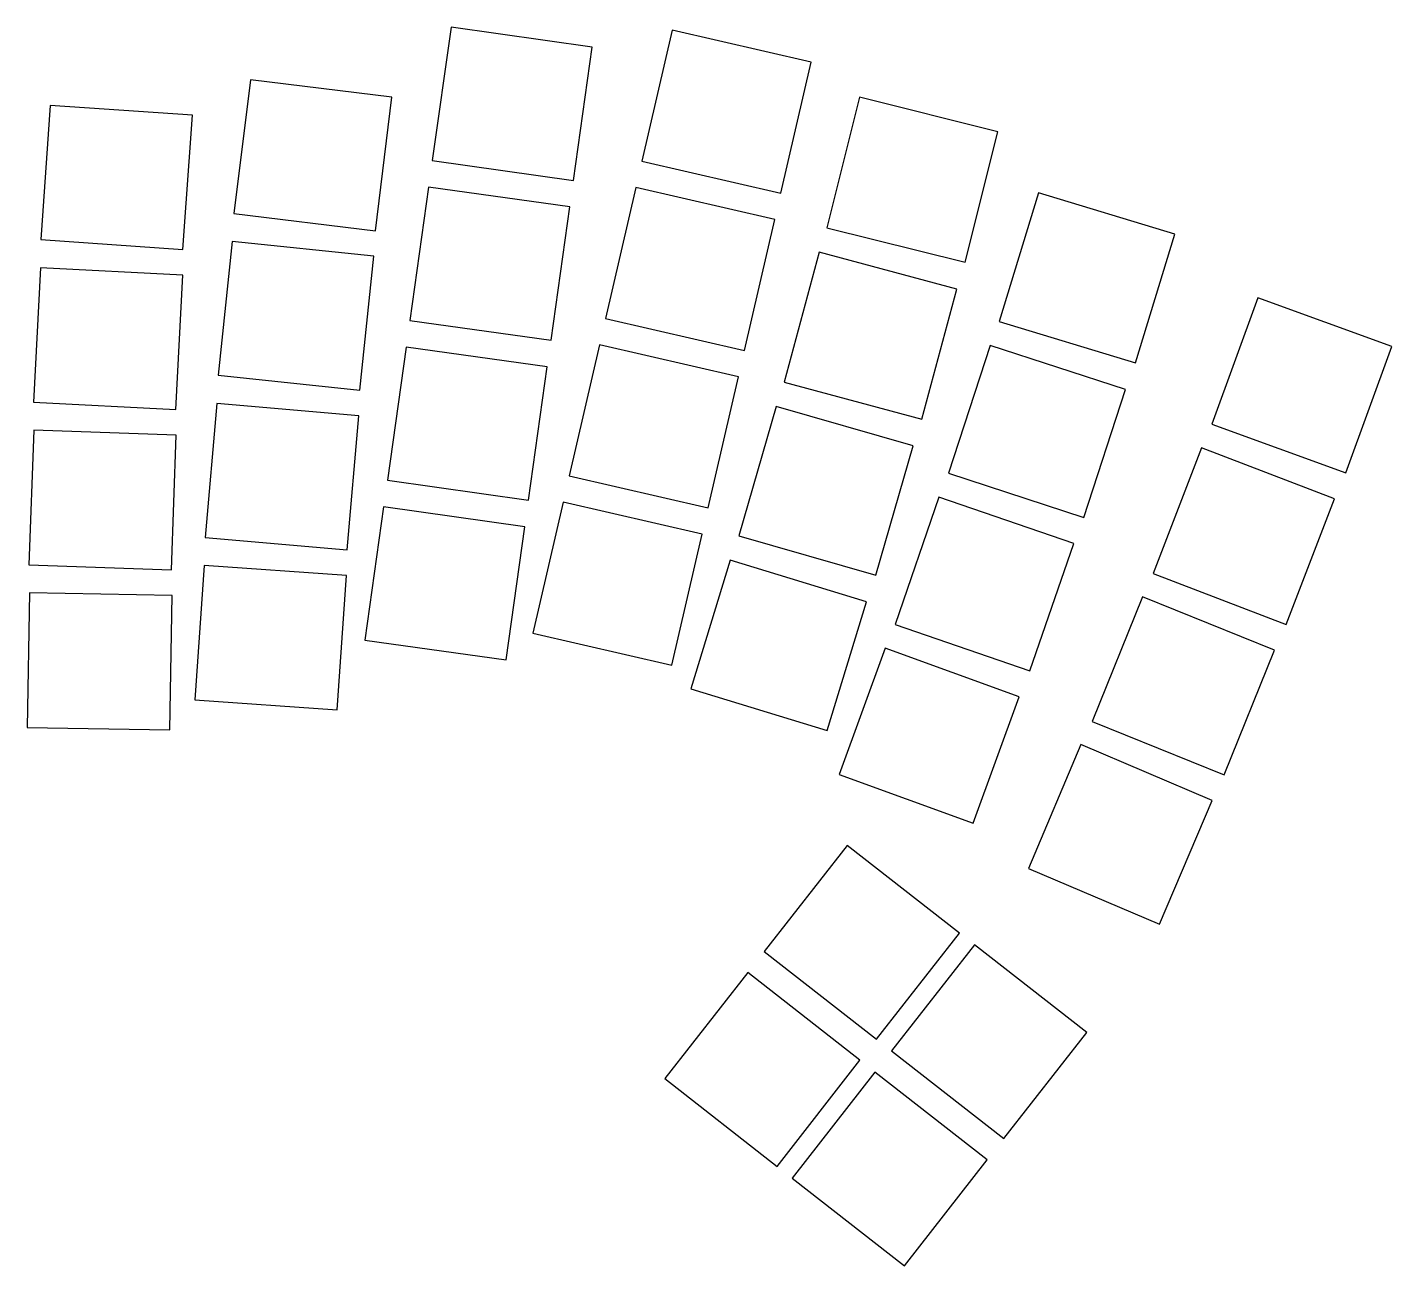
# Model space of a CAD drawing. Header units: millimetres. Extents: x -9 to 163, y -76 to 80.
import ezdxf

# ---------------------------------------------------------------- set-up
doc = ezdxf.new("R2010")
doc.units = ezdxf.units.MM

msp = doc.modelspace()

# ---------------------------------------------------------------- linework, layer by layer
for p, q in [((44.38, 80.13), (42.01, 63.3)), ((62.2, 77.63), (44.38, 80.13)), ((72.31, 79.76), (68.48, 63.2)), ((89.84, 75.71), (72.31, 79.76)), ((59.84, 60.79), (62.2, 77.63)), ((86.02, 59.15), (89.84, 75.71)), ((19.04, 73.49), (16.96, 56.62)), ((36.9, 71.3), (19.04, 73.49)), ((34.83, 54.43), (36.9, 71.3)), ((95.96, 71.29), (91.85, 54.79)), ((113.42, 66.93), (95.96, 71.29)), ((-6.25, 70.26), (-7.44, 53.31)), ((11.71, 69.01), (-6.25, 70.26)), ((10.52, 52.05), (11.71, 69.01)), ((109.31, 50.44), (113.42, 66.93)), ((42.01, 63.3), (59.84, 60.79)), ((68.48, 63.2), (86.02, 59.15)), ((41.54, 59.93), (39.17, 43.1)), ((59.36, 57.43), (41.54, 59.93)), ((67.72, 59.88), (63.89, 43.32)), ((85.26, 55.84), (67.72, 59.88)), ((118.57, 59.23), (113.6, 42.97)), ((135.78, 53.97), (118.57, 59.23)), ((57, 40.59), (59.36, 57.43)), ((16.96, 56.62), (34.83, 54.43)), ((81.43, 39.27), (85.26, 55.84)), ((91.85, 54.79), (109.31, 50.44)), ((130.81, 37.71), (135.78, 53.97)), ((-7.44, 53.31), (10.52, 52.05)), ((16.74, 53.07), (14.96, 36.16)), ((34.64, 51.19), (16.74, 53.07)), ((32.86, 34.28), (34.64, 51.19)), ((90.86, 51.7), (86.46, 35.28)), ((108.25, 47.04), (90.86, 51.7)), ((-7.47, 49.74), (-8.36, 32.77)), ((10.5, 48.8), (-7.47, 49.74)), ((9.61, 31.83), (10.5, 48.8)), ((103.85, 30.62), (108.25, 47.04)), ((146.27, 45.94), (140.46, 29.96)), ((163.19, 39.78), (146.27, 45.94)), ((39.17, 43.1), (57, 40.59)), ((63.89, 43.32), (81.43, 39.27)), ((113.6, 42.97), (130.81, 37.71)), ((38.7, 39.73), (36.33, 22.9)), ((56.52, 37.22), (38.7, 39.73)), ((63.13, 40.01), (59.3, 23.44)), ((80.67, 35.96), (63.13, 40.01)), ((112.45, 39.93), (107.2, 23.77)), ((129.57, 34.37), (112.45, 39.93)), ((157.37, 23.81), (163.19, 39.78)), ((54.16, 20.39), (56.52, 37.22)), ((14.96, 36.16), (32.86, 34.28)), ((76.84, 19.39), (80.67, 35.96)), ((86.46, 35.28), (103.85, 30.62)), ((-8.36, 32.77), (9.61, 31.83)), ((124.32, 18.2), (129.57, 34.37)), ((14.8, 32.6), (13.32, 15.67)), ((32.73, 31.03), (14.8, 32.6)), ((31.25, 14.1), (32.73, 31.03)), ((85.42, 32.2), (80.74, 15.86)), ((102.73, 27.24), (85.42, 32.2)), ((140.46, 29.96), (157.37, 23.81)), ((-8.34, 29.21), (-8.94, 12.22)), ((9.65, 28.58), (-8.34, 29.21)), ((9.05, 11.59), (9.65, 28.58)), ((98.04, 10.9), (102.73, 27.24)), ((139.15, 26.99), (133.06, 11.12)), ((155.96, 20.54), (139.15, 26.99)), ((36.33, 22.9), (54.16, 20.39)), ((59.3, 23.44), (76.84, 19.39)), ((107.2, 23.77), (124.32, 18.2)), ((106, 20.75), (100.47, 4.67)), ((123.02, 14.89), (106, 20.75)), ((35.86, 19.53), (33.49, 2.69)), ((53.68, 17.02), (35.86, 19.53)), ((58.54, 20.13), (54.71, 3.57)), ((76.08, 16.08), (58.54, 20.13)), ((149.87, 4.67), (155.96, 20.54)), ((13.32, 15.67), (31.25, 14.1)), ((51.32, 0.19), (53.68, 17.02)), ((72.25, -0.48), (76.08, 16.08)), ((80.74, 15.86), (98.04, 10.9)), ((117.49, -1.19), (123.02, 14.89)), ((-8.94, 12.22), (9.05, 11.59)), ((13.21, 12.11), (12.03, -4.85)), ((31.17, 10.85), (13.21, 12.11)), ((79.65, 12.8), (74.68, -3.46)), ((96.86, 7.54), (79.65, 12.8)), ((29.99, -6.11), (31.17, 10.85)), ((133.06, 11.12), (149.87, 4.67)), ((-8.85, 8.66), (-9.15, -8.34)), ((9.15, 8.34), (-8.85, 8.66)), ((8.85, -8.66), (9.15, 8.34)), ((91.89, -8.72), (96.86, 7.54)), ((131.71, 8.17), (125.34, -7.6)), ((148.4, 1.42), (131.71, 8.17)), ((54.71, 3.57), (72.25, -0.48)), ((100.47, 4.67), (117.49, -1.19)), ((33.49, 2.69), (51.32, 0.19)), ((99.22, 1.68), (93.4, -14.3)), ((116.13, -4.48), (99.22, 1.68)), ((142.03, -14.34), (148.4, 1.42)), ((12.03, -4.85), (29.99, -6.11)), ((74.68, -3.46), (91.89, -8.72)), ((110.32, -20.45), (116.13, -4.48)), ((-9.15, -8.34), (8.85, -8.66)), ((125.34, -7.6), (142.03, -14.34)), ((123.93, -10.52), (117.29, -26.17)), ((140.5, -17.56), (123.93, -10.52)), ((93.4, -14.3), (110.32, -20.45)), ((133.86, -33.21), (140.5, -17.56)), ((94.4, -23.25), (83.93, -36.65)), ((108.58, -34.33), (94.4, -23.25)), ((117.29, -26.17), (133.86, -33.21)), ((98.12, -47.73), (108.58, -34.33)), ((110.48, -35.81), (100.01, -49.21)), ((124.66, -46.89), (110.48, -35.81)), ((83.93, -36.65), (98.12, -47.73)), ((81.84, -39.33), (71.37, -52.72)), ((96.02, -50.41), (81.84, -39.33)), ((114.19, -60.29), (124.66, -46.89)), ((100.01, -49.21), (114.19, -60.29)), ((85.56, -63.81), (96.02, -50.41)), ((71.37, -52.72), (85.56, -63.81)), ((97.92, -51.89), (87.45, -65.28)), ((112.1, -62.97), (97.92, -51.89)), ((101.63, -76.36), (112.1, -62.97)), ((87.45, -65.28), (101.63, -76.36))]:
    msp.add_line(p, q)

doc.saveas('drawing.dxf')
